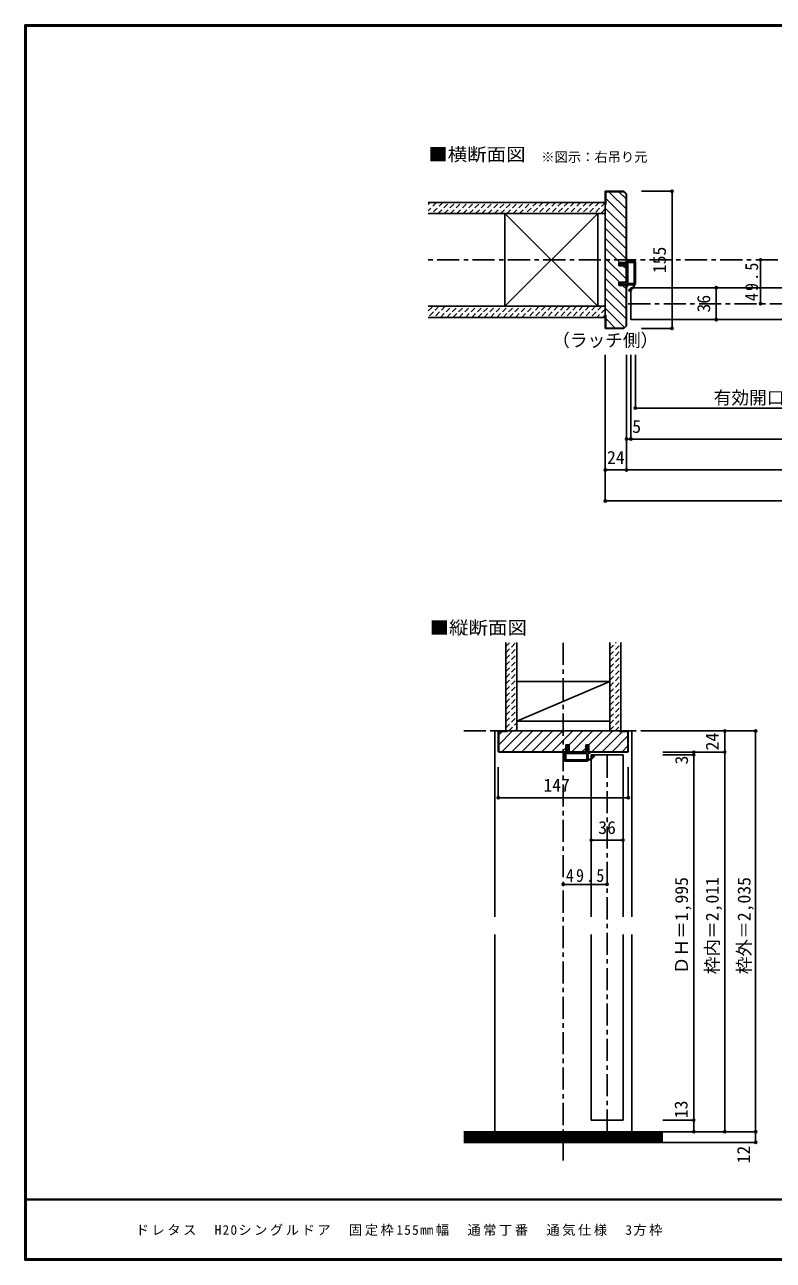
# Model space of a CAD drawing. Units: millimetres at full size, sheet at 1:5. Extents: x -973 to 977, y -718 to 696.
# Drawn here: x -973 to -127, y -701 to 696 of the extents above; entities that cross this region are included whole.
import ezdxf
from ezdxf.enums import TextEntityAlignment as Align

# ---------------------------------------------------------------- set-up
doc = ezdxf.new("R2010")
doc.units = ezdxf.units.MM
doc.header["$LTSCALE"] = 5
doc.header["$PDMODE"] = 32
doc.header["$PDSIZE"] = 2.5
doc.linetypes.add('CHAIN1', pattern=[8, 5, -1, 1, -1])
doc.linetypes.add('DASHED1', pattern=[1.8, 1.2, -0.6])
for name, color, linetype in [('0-0_補助線', 7, 'Continuous'), ('0-1_通り芯', 4, 'CHAIN1'), ('0-3_仕上げ', 2, 'Continuous'), ('0-4_枠', 3, 'Continuous'), ('0-6_扉', 6, 'Continuous'), ('0-A_文字', 3, 'Continuous'), ('0-B_寸法', 7, 'Continuous'), ('0-C_ハッチ', 4, 'DASHED1'), ('F-1_枠', 6, 'Continuous'), ('F-A_文字', 7, 'Continuous')]:
    doc.layers.add(name, color=color, linetype=linetype)
doc.styles.add('ＭＳ ゴシック', font='')
doc.styles.get('ＭＳ ゴシック').set_extended_font_data('MS Gothic')

# ---------------------------------------------------------------- blocks, each defined once
blk = doc.blocks.new('2')
at = {"layer": '0-0_補助線'}
for p, q in [((-9.846, -9.622), (-9.846, 15.078)), ((-8.846, 16.078), (0.354, 16.078)), ((-8.846, 15.878), (0.637, 15.878)), ((-8.446, 14.378), (-8.446, -8.922)), ((-8.146, 14.678), (-1.546, 14.678)), ((-1.246, 14.378), (-1.246, -8.922)), ((0.154, 11.653), (2.154, 11.653)), ((0.154, 11.653), (0.154, -8.497)), ((2.154, 10.953), (2.154, 11.653)), ((3.154, 11.653), (2.512, 10.83)), ((3.154, 11.653), (6.154, 11.653)), ((4.154, 13.753), (4.154, 13.053)), ((5.154, 13.053), (4.512, 13.876)), ((7.154, 13.053), (5.154, 13.053)), ((6.154, 10.953), (6.154, 11.653)), ((7.558, 12.258), (6.516, 10.835)), ((-1.48, -10.622), (-8.846, -10.622)), ((-1.546, -9.222), (-8.146, -9.222)), ((-1.189, -10.85), (-0.732, -12.694)), ((0.354, -12.922), (-0.441, -12.922)), ((0.154, -8.497), (2.154, -8.497)), ((4.154, -9.897), (0.154, -9.897)), ((0.154, -9.897), (0.154, -10.622)), ((0.154, -10.622), (0.645, -12.548)), ((2.154, -7.797), (2.154, -8.497)), ((3.154, -8.497), (2.512, -7.674)), ((3.154, -8.497), (6.154, -8.497)), ((4.154, -10.597), (4.154, -9.897)), ((5.154, -9.897), (4.512, -10.72)), ((7.154, -9.897), (5.154, -9.897)), ((6.154, -7.797), (6.154, -8.497)), ((7.558, -9.101), (6.516, -7.679))]:
    blk.add_line(p, q, dxfattribs=at)
for points in [[(-9.646, 15.078), (-9.646, -9.622), (-9.846, -9.622)], [(4.154, 13.053), (0.154, 13.053), (0.649, 15.723)]]:
    blk.add_lwpolyline(points, dxfattribs=at)
for centre, radius, start, end in [((-8.846, 15.078), 1, 90, 180), ((-8.846, 15.078), 0.8, 90, 180), ((-8.146, 14.378), 0.3, 90, 180), ((-1.546, 14.378), 0.3, 0, 90), ((0.354, 15.778), 0.3, 349.49875, 90), ((2.354, 10.953), 0.2, 180, 322.03043), ((4.354, 13.753), 0.2, 37.96957, 180), ((6.354, 10.953), 0.2, 180, 323.78053), ((7.154, 12.553), 0.5, 323.78053, 90), ((-8.846, -9.622), 1, 180, 270), ((-2.846, -10.72), 6, 179.06153, 259.29815), ((-8.146, -8.922), 0.3, 180, 270), ((-2.846, -10.72), 5.3, 178.93757, 259.29815), ((-1.546, -8.922), 0.3, 270, 0), ((-1.48, -10.922), 0.3, 13.9282, 90), ((-0.441, -12.622), 0.3, 193.9282, 270), ((0.354, -12.622), 0.3, 270, 14.29438), ((2.354, -7.797), 0.2, 37.96957, 180), ((4.354, -10.597), 0.2, 180, 322.03043), ((6.354, -7.797), 0.2, 36.21947, 180), ((7.154, -9.397), 0.5, 270, 36.21947), ((-3.896, -16.272), 0.35, 259.29815, 79.29815)]:
    blk.add_arc(centre, radius, start, end, dxfattribs=at)
blk.add_point((-3.896, -16.622), dxfattribs=at)

msp = doc.modelspace()

# ---------------------------------------------------------------- linework, layer by layer
at = {"layer": '0-1_通り芯'}
for p, q in [((517.653, 430), (-517.347, 430)), ((293.653, 380.5), (-293.347, 380.5)), ((-364.789, -587.913), (-364.789, -2.5)), ((-477.289, -102.5), (-252.289, -102.5)), ((-315.289, -555.5), (-315.289, -126.5)), ((-477.289, -567.5), (-252.289, -567.5))]:
    msp.add_line(p, q, dxfattribs=at)
at = {"layer": '0-3_仕上げ'}
for p, q in [((-317.347, 495), (-517.347, 495)), ((-317.347, 482.5), (-517.347, 482.5)), ((-317.347, 377.5), (-517.347, 377.5)), ((-317.347, 365), (-517.347, 365)), ((-429.789, -102.5), (-429.789, -2.5)), ((-417.289, -102.5), (-417.289, -2.5)), ((-312.289, -102.5), (-312.289, -2.5)), ((-299.789, -102.5), (-299.789, -2.5)), ((-252.289, -555.5), (-477.289, -555.5)), ((-252.289, -567.5), (-477.289, -567.5))]:
    msp.add_line(p, q, dxfattribs=at)
at = {"layer": '0-3_仕上げ', "color": 3}
for p, q in [((-430.847, 482.5), (-430.847, 377.5)), ((-325.847, 482.5), (-325.847, 377.5)), ((-417.289, -46.5), (-312.289, -46.5)), ((-417.289, -91.5), (-312.289, -91.5))]:
    msp.add_line(p, q, dxfattribs=at)
at = {"layer": '0-3_仕上げ', "color": 7}
for p, q in [((-325.847, 377.5), (-430.847, 482.5)), ((-430.847, 377.5), (-325.847, 482.5)), ((-417.289, -91.5), (-312.289, -46.5)), ((-252.289, -557), (-477.289, -557)), ((-252.289, -558.5), (-477.289, -558.5)), ((-252.289, -560), (-477.289, -560)), ((-252.289, -561.5), (-477.289, -561.5)), ((-252.289, -563), (-477.289, -563)), ((-252.289, -564.5), (-477.289, -564.5)), ((-252.289, -566), (-477.289, -566))]:
    msp.add_line(p, q, dxfattribs=at)
at = {"layer": '0-4_枠'}
for p, q in [((-317.347, 507.5), (-317.347, 352.5)), ((-296.175, 507.5), (-317.347, 507.5)), ((-296.383, 507), (-293.847, 504.464)), ((-296.175, 507.5), (-293.347, 504.672)), ((-293.847, 427), (-293.847, 504.464)), ((-293.347, 504.672), (-293.347, 427)), ((-316.847, 492.5), (-317.347, 492.5)), ((-293.347, 423.3), (-301.847, 423.3)), ((-293.847, 404.7), (-293.847, 423.3)), ((-293.347, 404.7), (-293.347, 423.3)), ((-301.847, 401), (-301.847, 404.7)), ((-293.347, 404.7), (-301.847, 404.7)), ((-293.347, 401), (-301.847, 401)), ((-293.847, 355.536), (-293.847, 401)), ((-293.347, 355.328), (-293.347, 401)), ((-316.847, 367.5), (-317.347, 367.5)), ((-316.847, 367.5), (-316.847, 353)), ((-296.175, 352.5), (-317.347, 352.5)), ((-296.382, 353), (-316.847, 353)), ((-296.382, 353), (-293.847, 355.536)), ((-296.175, 352.5), (-293.347, 355.328)), ((-438.289, -102.5), (-291.289, -102.5)), ((-437.789, -125.586), (-437.789, -103)), ((-428.289, -103), (-437.789, -103)), ((-428.289, -102.5), (-428.289, -103)), ((-301.289, -103), (-301.289, -102.5)), ((-301.289, -103), (-291.789, -103)), ((-291.789, -125.586), (-291.789, -103)), ((-437.374, -126), (-437.789, -125.586)), ((-361.789, -118), (-358.089, -118)), ((-361.789, -126.5), (-361.789, -118)), ((-358.089, -126.5), (-358.089, -118)), ((-339.489, -126.5), (-339.489, -118)), ((-292.203, -126), (-291.789, -125.586)), ((-437.582, -126.5), (-361.789, -126.5)), ((-437.374, -126), (-361.789, -126)), ((-358.089, -126), (-339.489, -126)), ((-358.089, -126.5), (-339.489, -126.5)), ((-292.203, -126), (-335.789, -126)), ((-291.996, -126.5), (-335.789, -126.5))]:
    msp.add_line(p, q, dxfattribs=at)
at = {"layer": '0-4_枠', "color": 4}
for p, q in [((-438.289, -102.5), (-442.289, -102.5)), ((-442.289, -312.5), (-442.289, -102.5)), ((-291.289, -102.5), (-287.289, -102.5)), ((-287.289, -312.5), (-287.289, -102.5)), ((-442.289, -555.5), (-442.289, -332.5)), ((-287.289, -555.5), (-287.289, -332.5))]:
    msp.add_line(p, q, dxfattribs=at)
at = {"layer": '0-4_枠'}
for points in [[(-316.847, 492.5), (-316.847, 507), (-296.383, 507)], [(-301.847, 423.3), (-301.847, 427), (-293.347, 427)], [(-437.582, -126.5), (-438.289, -125.793), (-438.289, -102.5)], [(-291.996, -126.5), (-291.289, -125.793), (-291.289, -102.5)], [(-339.489, -118), (-335.789, -118), (-335.789, -126.5)]]:
    msp.add_lwpolyline(points, dxfattribs=at)
at = {"layer": '0-6_扉'}
for p, q in [((-288.347, 398.5), (-8.347, 398.5)), ((-288.347, 362.5), (-288.347, 398.5)), ((-288.347, 362.5), (-8.347, 362.5)), ((-333.289, -129.5), (-297.289, -129.5)), ((-333.289, -129.5), (-333.289, -312.5)), ((-297.289, -129.5), (-297.289, -312.5)), ((-333.289, -332.5), (-333.289, -542.5)), ((-297.289, -332.5), (-297.289, -542.5)), ((-297.289, -542.5), (-333.289, -542.5))]:
    msp.add_line(p, q, dxfattribs=at)
at = {"layer": '0-B_寸法', "color": 4}
for p, q in [((-241.925, 507.5), (-276.447, 507.5)), ((-141.925, 380.5), (-141.925, 430)), ((-191.925, 398.5), (-191.925, 362.5)), ((-317.347, 157.5), (-317.347, 322.5)), ((-293.347, 192.5), (-293.347, 322.5)), ((-288.347, 227.5), (-288.347, 322.5)), ((-283.347, 262.5), (-283.347, 322.5)), ((-283.347, 262.5), (233.658, 262.5)), ((293.653, 227.5), (-293.347, 227.5)), ((317.653, 192.5), (-317.347, 192.5)), ((317.653, 157.5), (-317.347, 157.5)), ((-147.432, -102.5), (-252.289, -102.5)), ((-182.289, -102.5), (-182.289, -555.5)), ((-147.432, -102.5), (-147.432, -567.5)), ((-182.289, -126.5), (-252.289, -126.5)), ((-217.289, -129.5), (-252.289, -129.5)), ((-217.289, -126.5), (-217.289, -555.5)), ((-438.289, -177.922), (-438.289, -143.4)), ((-333.289, -225.882), (-297.289, -225.882)), ((-364.789, -275.882), (-315.289, -275.882)), ((-217.289, -542.5), (-252.289, -542.5)), ((-147.432, -555.5), (-252.289, -555.5)), ((-147.432, -567.5), (-252.289, -567.5))]:
    msp.add_line(p, q, dxfattribs=at)
for points in [[(-241.925, 507.5), (-241.925, 352.5), (-276.447, 352.5)], [(-438.289, -177.922), (-291.289, -177.922), (-291.289, -143.4)]]:
    msp.add_lwpolyline(points, dxfattribs=at)
at = {"layer": '0-B_寸法'}
for p in [(-241.925, 507.5), (-141.925, 430), (-191.925, 398.5), (-141.925, 380.5), (-191.925, 362.5), (-241.925, 352.5), (-283.347, 262.5), (-293.347, 227.5), (-288.347, 227.5), (-317.347, 192.5), (-293.347, 192.5), (-317.347, 157.5), (-182.289, -102.5), (-147.432, -102.5), (-217.289, -126.5), (-182.289, -126.5), (-217.289, -129.5), (-438.289, -177.922), (-291.289, -177.922), (-333.289, -225.882), (-297.289, -225.882), (-364.789, -275.882), (-315.289, -275.882), (-217.289, -542.5), (-217.289, -555.5), (-182.289, -555.5), (-147.432, -555.5), (-147.432, -567.5)]:
    msp.add_point(p, dxfattribs=at)
at = {"layer": '0-C_ハッチ', "linetype": 'Continuous'}
for p, q in [((-313.18, 507), (-293.847, 487.666)), ((-301.867, 507), (-293.847, 498.98)), ((-316.847, 499.353), (-293.847, 476.353)), ((-317.347, 488.539), (-293.847, 465.039)), ((-317.347, 477.225), (-293.847, 453.725)), ((-317.347, 465.912), (-293.847, 442.412)), ((-317.347, 454.598), (-293.847, 431.098)), ((-317.347, 443.284), (-301.063, 427)), ((-317.347, 431.97), (-293.847, 408.47)), ((-317.347, 420.657), (-301.39, 404.7)), ((-297.363, 423.3), (-293.847, 419.784)), ((-317.347, 409.343), (-293.847, 385.843)), ((-317.347, 398.029), (-293.847, 374.529)), ((-297.69, 401), (-293.847, 397.157)), ((-317.347, 386.716), (-293.847, 363.216)), ((-317.347, 375.402), (-295.664, 353.719)), ((-316.847, 363.588), (-306.259, 353)), ((-437.789, -118.306), (-421.983, -102.5)), ((-437.789, -106.992), (-433.797, -103)), ((-434.169, -126), (-410.669, -102.5)), ((-422.855, -126), (-399.355, -102.5)), ((-411.542, -126), (-388.042, -102.5)), ((-400.228, -126), (-376.728, -102.5)), ((-388.914, -126), (-365.414, -102.5)), ((-377.601, -126), (-354.1, -102.5)), ((-358.287, -118), (-342.787, -102.5)), ((-354.973, -126), (-331.473, -102.5)), ((-335.789, -118.13), (-320.159, -102.5)), ((-332.346, -126), (-308.845, -102.5)), ((-321.032, -126), (-298.032, -103)), ((-309.718, -126), (-291.789, -108.071)), ((-366.287, -126), (-361.789, -121.502)), ((-343.659, -126), (-339.489, -121.83)), ((-298.404, -126), (-291.789, -119.385))]:
    msp.add_line(p, q, dxfattribs=at)
at = {"layer": '0-C_ハッチ'}
for p, q in [((-517.347, 492.668), (-515.015, 495)), ((-507.944, 495), (-517.347, 485.597)), ((-500.873, 495), (-513.373, 482.5)), ((-506.302, 482.5), (-493.802, 495)), ((-499.231, 482.5), (-486.731, 495)), ((-492.16, 482.5), (-479.66, 495)), ((-485.089, 482.5), (-472.589, 495)), ((-478.018, 482.5), (-465.518, 495)), ((-470.947, 482.5), (-458.447, 495)), ((-463.876, 482.5), (-451.376, 495)), ((-456.805, 482.5), (-444.305, 495)), ((-449.734, 482.5), (-437.234, 495)), ((-442.662, 482.5), (-430.162, 495)), ((-435.591, 482.5), (-423.091, 495)), ((-428.52, 482.5), (-416.02, 495)), ((-421.449, 482.5), (-408.949, 495)), ((-414.378, 482.5), (-401.878, 495)), ((-394.807, 495), (-407.307, 482.5)), ((-387.736, 495), (-400.236, 482.5)), ((-380.665, 495), (-393.165, 482.5)), ((-373.594, 495), (-386.094, 482.5)), ((-366.523, 495), (-379.023, 482.5)), ((-359.452, 495), (-371.952, 482.5)), ((-352.381, 495), (-364.881, 482.5)), ((-345.31, 495), (-357.81, 482.5)), ((-338.239, 495), (-350.739, 482.5)), ((-331.168, 495), (-343.668, 482.5)), ((-324.096, 495), (-336.596, 482.5)), ((-317.347, 494.678), (-329.525, 482.5)), ((-317.347, 487.607), (-322.454, 482.5)), ((-517.347, 372.46), (-512.307, 377.5)), ((-505.236, 377.5), (-517.347, 365.389)), ((-498.165, 377.5), (-510.665, 365)), ((-503.594, 365), (-491.094, 377.5)), ((-496.523, 365), (-484.023, 377.5)), ((-489.452, 365), (-476.952, 377.5)), ((-482.381, 365), (-469.881, 377.5)), ((-475.31, 365), (-462.81, 377.5)), ((-468.239, 365), (-455.739, 377.5)), ((-461.168, 365), (-448.668, 377.5)), ((-454.096, 365), (-441.596, 377.5)), ((-447.025, 365), (-434.525, 377.5)), ((-439.954, 365), (-427.454, 377.5)), ((-432.883, 365), (-420.383, 377.5)), ((-425.812, 365), (-413.312, 377.5)), ((-418.741, 365), (-406.241, 377.5)), ((-411.67, 365), (-399.17, 377.5)), ((-392.099, 377.5), (-404.599, 365)), ((-385.028, 377.5), (-397.528, 365)), ((-377.957, 377.5), (-390.457, 365)), ((-370.886, 377.5), (-383.386, 365)), ((-363.815, 377.5), (-376.315, 365)), ((-356.744, 377.5), (-369.244, 365)), ((-349.673, 377.5), (-362.173, 365)), ((-342.601, 377.5), (-355.101, 365)), ((-335.53, 377.5), (-348.03, 365)), ((-328.459, 377.5), (-340.959, 365)), ((-321.388, 377.5), (-333.888, 365)), ((-317.347, 374.47), (-326.817, 365)), ((-317.347, 367.399), (-319.746, 365)), ((-429.789, -14.04), (-418.249, -2.5)), ((-429.789, -6.969), (-425.32, -2.5)), ((-429.789, -21.111), (-417.289, -8.611)), ((-312.289, -9.677), (-305.112, -2.5)), ((-312.289, -2.606), (-312.183, -2.5)), ((-312.289, -16.748), (-299.789, -4.248)), ((-312.289, -23.819), (-299.789, -11.319)), ((-429.789, -28.182), (-417.289, -15.682)), ((-429.789, -35.253), (-417.289, -22.753)), ((-312.289, -30.89), (-299.789, -18.39)), ((-312.289, -37.961), (-299.789, -25.461)), ((-429.789, -42.324), (-417.289, -29.824)), ((-429.789, -49.395), (-417.289, -36.895)), ((-312.289, -45.032), (-299.789, -32.532)), ((-312.289, -52.103), (-299.789, -39.603)), ((-429.789, -56.466), (-417.289, -43.966)), ((-429.789, -63.537), (-417.289, -51.037)), ((-312.289, -59.174), (-299.789, -46.674)), ((-312.289, -66.246), (-299.789, -53.746)), ((-429.789, -70.608), (-417.289, -58.108)), ((-429.789, -77.679), (-417.289, -65.179)), ((-312.289, -73.317), (-299.789, -60.817)), ((-312.289, -80.388), (-299.789, -67.888)), ((-429.789, -84.751), (-417.289, -72.251)), ((-429.789, -91.822), (-417.289, -79.322)), ((-312.289, -87.459), (-299.789, -74.959)), ((-312.289, -94.53), (-299.789, -82.03)), ((-429.789, -98.893), (-417.289, -86.393)), ((-426.253, -102.428), (-417.289, -93.464)), ((-312.289, -101.601), (-299.789, -89.101)), ((-306.117, -102.5), (-299.789, -96.172)), ((-419.254, -102.5), (-417.289, -100.535))]:
    msp.add_line(p, q, dxfattribs=at)
at = {"layer": 'F-1_枠'}
for p, q in [((-973.347, 695.833), (-973.347, -700.833)), ((-973.347, 695.833), (976.653, 695.833)), ((-973.347, 695), (976.653, 695)), ((-973.347, 694.167), (976.653, 694.167)), ((-972.514, 695.833), (-972.514, -700.833)), ((-971.68, 695.833), (-971.68, -700.833)), ((976.653, -631.667), (-973.347, -631.667)), ((976.653, -632.5), (-973.347, -632.5)), ((976.653, -699.167), (-973.347, -699.167)), ((976.653, -700), (-973.347, -700)), ((976.653, -700.833), (-973.347, -700.833))]:
    msp.add_line(p, q, dxfattribs=at)

# ---------------------------------------------------------------- block references
at = {"layer": '0-0_補助線', "xscale": -1}
msp.add_blockref('2', (-293.193, 412.422), dxfattribs=at)
at = {"layer": '0-0_補助線', "rotation": 90}
msp.add_blockref('2', (-347.211, -126.654), dxfattribs=at)

# ---------------------------------------------------------------- texts
at = {"layer": '0-A_文字', "color": 7, "style": 'ＭＳ ゴシック', "width": 1.1}
for s, p in [('■横断面図', (-517.347, 537.5)), ('■縦断面図', (-515.847, 2.5))]:
    msp.add_text(s, height=14.66, dxfattribs=at).set_placement(p, align=Align.BOTTOM_LEFT)
at = {"layer": '0-A_文字', "color": 7, "style": 'ＭＳ ゴシック'}
for s, height, p in [('※図示：右吊り元', 11, (-389.664, 537.5)), ('（ラッチ側）', 14.66, (-377.347, 327.5))]:
    msp.add_text(s, height=height, dxfattribs=at).set_placement(p, align=Align.BOTTOM_LEFT)
at = {"layer": '0-B_寸法', "style": 'ＭＳ ゴシック'}
for s, p in [('155', (-244.425, 415)), ('36', (-194.425, 370.5)), ('24', (-184.789, -124.5)), ('3', (-219.452, -140.385)), ('ＤＨ＝1,995', (-219.469, -377.5)), ('枠内＝2,011', (-184.789, -377.5)), ('枠外＝2,035', (-148.775, -377.5)), ('13', (-219.997, -540.215)), ('12', (-149.348, -591.376))]:
    msp.add_text(s, height=14.66, rotation=90, dxfattribs=at).set_placement(p, align=Align.BOTTOM_LEFT)
for s, p in [('有効開口寸法＝730（660）<640>［617］', (-194.847, 262.5)), ('5', (-286.861, 230)), ('24', (-315.347, 195)), ('147', (-387.289, -175.422)), ('36', (-325.289, -223.382))]:
    msp.add_text(s, height=14.66, dxfattribs=at).set_placement(p, align=Align.BOTTOM_LEFT)
at = {"layer": '0-B_寸法', "insert": (-144.425, 383.375), "char_height": 14.66, "attachment_point": 7, "rotation": 90, "style": 'ＭＳ ゴシック'}
msp.add_mtext('\\T1.28;\\W0.9;49.5', dxfattribs=at)
at = {"layer": '0-B_寸法', "insert": (-361.914, -273.382), "char_height": 14.66, "attachment_point": 7, "style": 'ＭＳ ゴシック'}
msp.add_mtext('\\T1.28;\\W0.9;49.5', dxfattribs=at)
at = {"layer": 'F-A_文字', "insert": (-847.938, -673.333), "char_height": 11, "attachment_point": 7, "style": 'ＭＳ ゴシック'}
msp.add_mtext('\\T1.19;ドレタス\u3000H20シングルドア\u3000固定枠155㎜幅\u3000通常丁番\u3000通気仕様\u30003方枠', dxfattribs=at)

doc.saveas('drawing.dxf')
